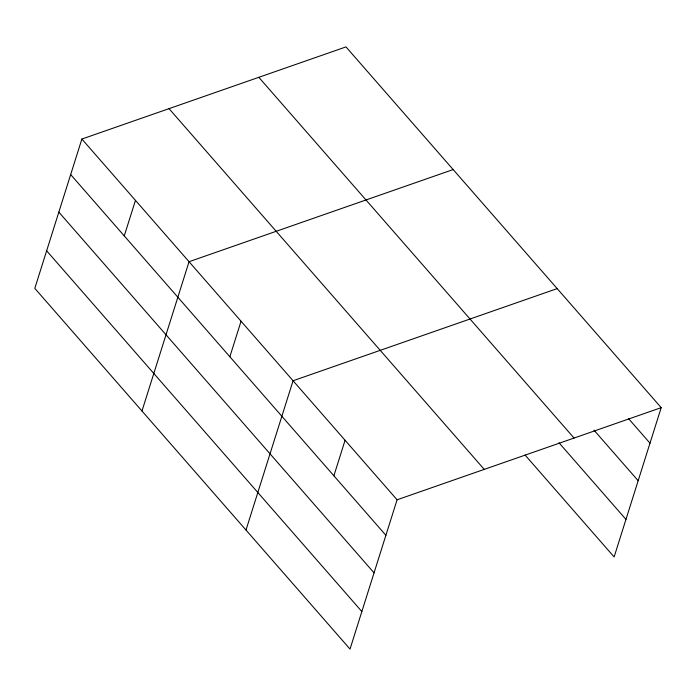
<?xml version="1.0" encoding="UTF-8"?>
<svg xmlns="http://www.w3.org/2000/svg" width="696" height="696" viewBox="0 0 696 696"><rect width="100%" height="100%" fill="white"/><g stroke="black" fill="none" stroke-linecap="round" stroke-linejoin="round"><path stroke-width="1.04" d="M81.876 139.052L34.8 288.353L350.018 649.09L397.085 499.789L661.2 407.647L345.982 46.91L81.876 139.052L397.085 499.789M124.262 235.9L135.459 200.378M141.975 411.005L189.051 261.705L453.157 169.563M229.854 356.752L241.06 321.221M245.993 530.048L293.068 380.747L557.183 288.605M333.88 475.794L345.077 440.272M661.2 407.647L614.124 556.948L525.062 455.027M628.627 418.714L650.003 443.169M593.984 430.163L638.162 480.718M258.825 77.317L574.043 438.054M558.992 442.76L625.965 519.407M169.032 108.646L484.242 469.382M70.67 174.574L385.889 535.311M58.838 212.123L374.048 572.86M46.641 250.804L361.85 611.549"/></g></svg>
